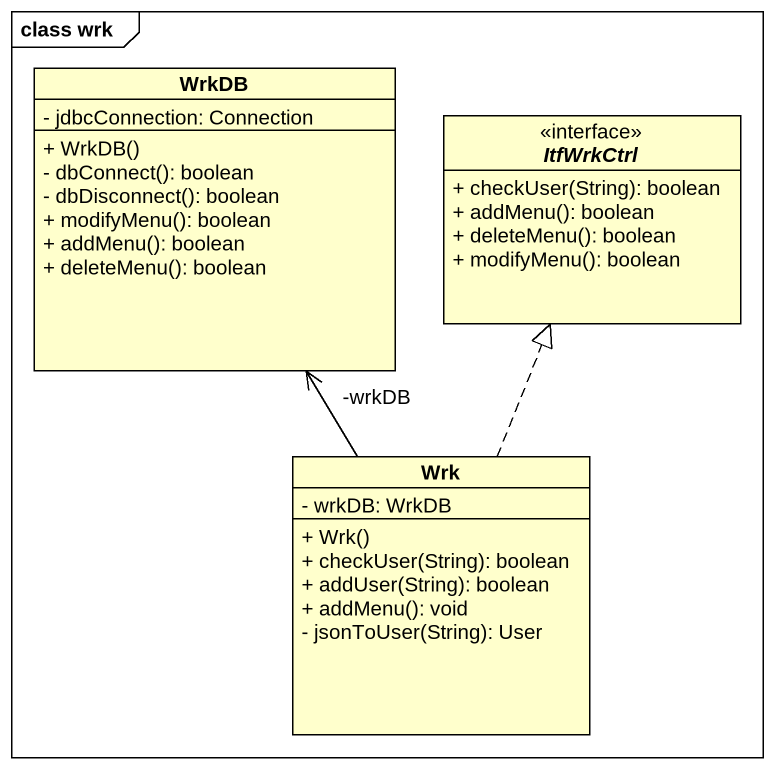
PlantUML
@startuml
mainframe class wrk
hide circle
hide empty members
skinparam classAttributeIconSize 0
class WrkDB {
  - jdbcConnection: Connection
  + WrkDB()
  - dbConnect(): boolean
  - dbDisconnect(): boolean
  + modifyMenu(): boolean
  + addMenu(): boolean
  + deleteMenu(): boolean
}
interface ItfWrkCtrl {
  + checkUser(String): boolean
  + addMenu(): boolean
  + deleteMenu(): boolean
  + modifyMenu(): boolean
}
class Wrk {
  - wrkDB: WrkDB
  + Wrk()
  + checkUser(String): boolean
  + addUser(String): boolean
  + addMenu(): void
  - jsonToUser(String): User
}
Wrk -up-> "-wrkDB" WrkDB
Wrk .up.|> ItfWrkCtrl
@enduml
